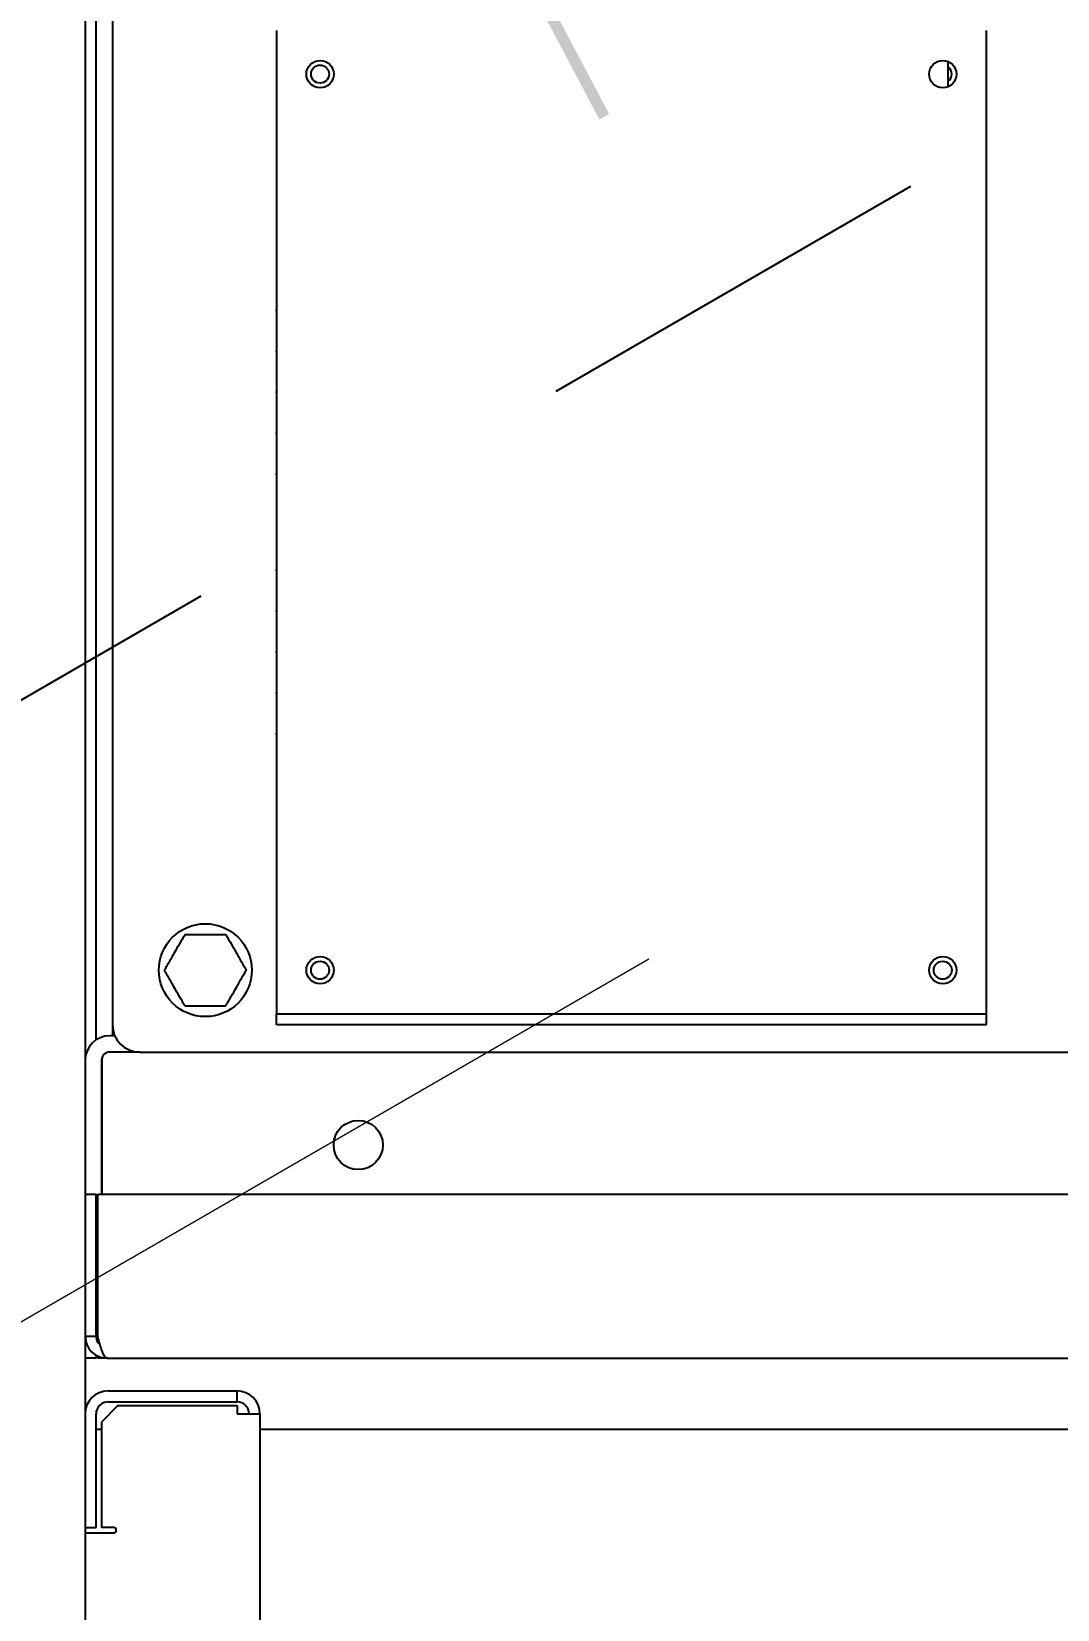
# Model space of a CAD drawing. Header units: inches. Extents: x -347369 to -260369, y 119522 to 149869.
# Drawn here: x -284936.5 to -284748.7, y 139001.7 to 139290.4 of the extents above; entities that cross this region are included whole.
import ezdxf

# ---------------------------------------------------------------- set-up
doc = ezdxf.new("R2010")
doc.units = ezdxf.units.IN
doc.header["$LTSCALE"] = 300
doc.linetypes.add('CENTRO', pattern=[2, 1.25, -0.25, 0.25, -0.25])
doc.linetypes.add('NASCOSTA', pattern=[0.375, 0.25, -0.125])
for name, color, linetype in [('ASSI', 254, 'CENTRO'), ('MACCHINA', 40, 'Continuous'), ('QUOTE', 7, 'Continuous')]:
    doc.layers.add(name, color=color, linetype=linetype)
doc.styles.get("Standard").update_dxf_attribs({"font": 'romans.shx'})
doc.dimstyles.new('sc1a100', dxfattribs={"dimscale": 100, "dimtxt": 3, "dimasz": 3, "dimexe": 0, "dimexo": 0, "dimgap": 1, "dimtad": 1, "dimzin": 12, "dimdsep": 46, "dimtxsty": 'Standard', "dimblk": 'CLOSEDBLANK', "dimcen": 1, "dimclrd": 253, "dimclre": 253, "dimclrt": 2, "dimadec": 0, "dimazin": 3, "dimtfac": 1, "dimtmove": 0, "dimatfit": 1, "dimldrblk": 'CLOSEDBLANK', "dimfxl": 1, "dimtolj": 1, "dimtzin": 0, "dimarcsym": 0})
doc.dimstyles.new('sc1a100_pollici', dxfattribs={"dimscale": 100, "dimtxt": 3, "dimasz": 3, "dimexe": 0, "dimexo": 0, "dimgap": 1, "dimtad": 1, "dimzin": 12, "dimdsep": 46, "dimtxsty": 'Standard', "dimblk": 'CLOSEDBLANK', "dimcen": 1, "dimclrd": 253, "dimclre": 253, "dimclrt": 2, "dimadec": 0, "dimazin": 3, "dimtfac": 1, "dimtmove": 0, "dimatfit": 1, "dimldrblk": 'CLOSEDBLANK', "dimfxl": 1, "dimtolj": 1, "dimtzin": 0, "dimarcsym": 0})

# ---------------------------------------------------------------- blocks, each defined once
blk = doc.blocks.new('_ClosedBlank')
at = {"color": 0, "linetype": 'ByBlock', "lineweight": -2}
for p, q in [((-1, 0.1666666666666667), (0, 0)), ((-1, 0.1666666666666667), (-1, -0.1666666666666667)), ((0, 0), (-1, -0.1666666666666667))]:
    blk.add_line(p, q, dxfattribs=at)
blk = doc.blocks.new('*D10')
at = {"layer": 'Defpoints', "color": 0, "transparency": 16777216}
for p in [(-300380.1665801618, 144199.6558577591), (-282330.1662940595, 140899.6558577589), (-300380.1665801618, 139125.6251859243)]:
    blk.add_point(p, dxfattribs=at)
at = {"layer": 'QUOTE', "color": 253, "lineweight": -2, "transparency": 16777216}
for p, q in [((-300380.1665801618, 139125.6251859243), (-300380.1665801618, 144199.6558577591)), ((-282630.1662940595, 144199.6558577591), (-300080.1665801618, 144199.6558577591)), ((-282330.1662940595, 140899.6558577589), (-282330.1662940595, 144199.6558577591))]:
    blk.add_line(p, q, dxfattribs=at)
at = {"layer": 'QUOTE', "color": 253, "lineweight": -2, "transparency": 16777216, "xscale": 300, "yscale": 300, "zscale": 300, "rotation": 180}
blk.add_blockref('_ClosedBlank', (-300380.1665801618, 144199.6558577591), dxfattribs=at)
at = {"layer": 'QUOTE', "color": 253, "lineweight": -2, "transparency": 16777216, "xscale": 300, "yscale": 300, "zscale": 300}
blk.add_blockref('_ClosedBlank', (-282330.1662940595, 144199.6558577591), dxfattribs=at)
at = {"layer": 'QUOTE', "color": 2, "transparency": 16777216, "char_height": 300, "attachment_point": 5}
for s, insert in [('\\A1;18050', (-291355.1664371107, 144449.6558577591)), ('\\A1;[59\'-2 5/8"]', (-291355.1664371107, 143871.0844291877))]:
    blk.add_mtext(s, dxfattribs=dict(at, insert=insert))
blk = doc.blocks.new('*D27')
at = {"layer": 'Defpoints', "color": 0, "transparency": 16777216}
for p in [(-285230.1662940595, 140399.6558577591), (-284017.7307287613, 139699.655857759), (-287395.2298035208, 137749.6558577589), (-287103.2006463452, 136767.4604393702), (-285230.1662940595, 136499.655857759)]:
    blk.add_point(p, dxfattribs=at)
at = {"layer": 'QUOTE', "color": 253, "lineweight": -2, "transparency": 16777216}
for p, q in [((-287395.2298035208, 137749.6558577589), (-287753.6986503091, 137542.6937725696)), ((-285230.1662940595, 136499.655857759), (-285230.1662940595, 136085.7316873802))]:
    blk.add_line(p, q, dxfattribs=at)
blk.add_arc((-285230.1662940595, 138999.655857759), 2913.924170378776, 215.9014350610591, 264.098564938941, dxfattribs=at)
at = {"layer": 'QUOTE', "color": 253, "lineweight": -2, "transparency": 16777216, "xscale": 300, "yscale": 300, "zscale": 300}
for p, rotation in [((-287753.6986503091, 137542.6937725696), 122.9507175305296), ((-285230.1662940595, 136085.7316873802), 357.0492824694705)]:
    blk.add_blockref('_ClosedBlank', p, dxfattribs=dict(at, rotation=rotation))
at = {"layer": 'QUOTE', "color": 2, "transparency": 16777216, "insert": (-286562.128379249, 136692.6298524556), "char_height": 300, "attachment_point": 5, "rotation": 330.00000000000006}
blk.add_mtext('\\A1;60°', dxfattribs=at)
blk = doc.blocks.new('*D37')
at = {"layer": 'Defpoints', "color": 0, "transparency": 16777216}
for p in [(-285230.1662940595, 140399.6558577591), (-286220.1157877208, 139989.6053514202), (-283462.3993410933, 137231.8889047927), (-285230.1662940595, 136499.655857759), (-284473.382269545, 136175.2994279141)]:
    blk.add_point(p, dxfattribs=at)
at = {"layer": 'QUOTE', "color": 253, "lineweight": -2, "transparency": 16777216}
for p, q in [((-283462.3993410933, 137231.8889047927), (-283162.5938887292, 136932.0834524287)), ((-285230.1662940595, 136499.655857759), (-285230.1662940595, 136075.6669209525))]:
    blk.add_line(p, q, dxfattribs=at)
blk.add_arc((-285230.1662940595, 138999.6558577589), 2923.988936806411, 275.881103636428, 309.1188963635714, dxfattribs=at)
at = {"layer": 'QUOTE', "color": 253, "lineweight": -2, "transparency": 16777216, "xscale": 300, "yscale": 300, "zscale": 300}
for p, rotation in [((-283162.5938887292, 136932.0834524287), 42.0594481817856), ((-285230.1662940595, 136075.6669209525), 182.9405518182139)]:
    blk.add_blockref('_ClosedBlank', p, dxfattribs=dict(at, rotation=rotation))
at = {"layer": 'QUOTE', "color": 2, "transparency": 16777216, "insert": (-284206.8750296162, 136529.2122088819), "char_height": 300, "attachment_point": 5, "rotation": 22.499999999999773}
blk.add_mtext('\\A1;45°', dxfattribs=at)
blk = doc.blocks.new('A$Cda148bbc')
at = {"layer": 'MACCHINA', "lineweight": 0}
h = blk.add_hatch(color=5, dxfattribs=at)
edge = h.paths.add_edge_path(flags=0)
edge.add_line((-93.55669502741375, 1228.823961723659), (-87.55209318103562, 1228.823961723659))
edge.add_line((-87.55209318103562, 1228.823961723659), (-87.59897821451295, 1230.831601398746))
edge.add_line((-87.59897821451295, 1230.831601398746), (-93.60358006089109, 1230.831601398746))
edge.add_ellipse((-93.65515359771598, 1233.040005041341), major_axis=(2.174184097174322, -0.7071961222951278), ratio=0.9622501868990619, start_angle=198.6768081421314, end_angle=288.676808142122, ccw=False)
edge.add_line((-95.93276119461825, 1233.040005041341), (-96.20469438878627, 1244.684315156845))
edge.add_ellipse((-100.5528543465089, 1244.684315156845), major_axis=(-4.150715094605772, 1.350101688018051), ratio=0.9622501868990622, start_angle=198.676808142121, end_angle=288.676808142119)
edge.add_line((-100.6513129168106, 1248.900358474526), (-130.2602116765388, 1248.900358474528))
edge.add_ellipse((-130.1617531062366, 1244.684315156846), major_axis=(-4.150715094605704, 1.350101688018028), ratio=0.9622501868990622, start_angle=288.6768081421251, end_angle=378.6768081421325)
edge.add_line((-134.5099130639592, 1244.684315156846), (-117.9677377506309, 536.3404150200777))
edge.add_ellipse((-113.6158222533982, 536.1796010126213), major_axis=(3.374530304555708, -2.9230567474916), ratio=0.9407558992420822, start_angle=220.5020191683753, end_angle=250.5020191683597)
edge.add_line((-117.3343375586637, 534.1626845217502), (-77.89045556482006, 467.6721642487855))
edge.add_ellipse((-74.17194025955496, 469.6890807396567), major_axis=(3.374530304555966, -2.92305674749183), ratio=0.9407558992420819, start_angle=250.5020191683651, end_angle=400.5020191683511)
edge.add_line((-69.82002476232219, 469.5282667321985), (-70.07873650053443, 480.6064277469432))
edge.add_ellipse((-67.79916171627019, 480.522191838274), major_axis=(-1.767611111909826, 1.531124962971502), ratio=0.9407558992420828, start_angle=-49.49798083165052, end_angle=40.50201916833947, ccw=False)
edge.add_line((-67.85191359961073, 482.7810528452028), (-39.04637768935299, 481.7166172720281))
edge.add_line((-39.04637768935299, 481.7166172720281), (-39.09433394693542, 483.770127278327))
edge.add_line((-39.09433394693542, 483.770127278327), (-67.89986985719315, 484.8345628515012))
edge.add_ellipse((-67.79916171627019, 480.522191838274), major_axis=(-3.374530304555516, 2.923056747491391), ratio=0.9407558992420827, start_angle=310.5020191683528, end_angle=400.5020191683413)
edge.add_line((-72.1510772135025, 480.6830058457326), (-71.89236547529026, 469.6048448309875))
edge.add_ellipse((-74.17194025955496, 469.6890807396567), major_axis=(1.767611111910286, -1.531124962971927), ratio=0.9407558992420819, start_angle=-109.49798083164029, end_angle=40.50201916834618, ccw=False)
edge.add_line((-76.11973399088447, 468.6326006730096), (-115.5636159847277, 535.1231209459738))
edge.add_ellipse((-113.6158222533982, 536.1796010126213), major_axis=(1.767611111910027, -1.531124962971701), ratio=0.9407558992420824, start_angle=220.50201916837, end_angle=250.50201916836528, ccw=False)
edge.add_line((-115.8953970376629, 536.2638369212891), (-132.4393607031388, 1244.684315156846))
edge.add_ellipse((-130.1617531062366, 1244.684315156846), major_axis=(-2.17418409717438, 0.7071961222951462), ratio=0.962250186899062, start_angle=-71.32319185786702, end_angle=18.676808142124685, ccw=False)
edge.add_line((-130.2133266430619, 1246.892718799441), (-100.6044278833333, 1246.89271879944))
edge.add_ellipse((-100.5528543465089, 1244.684315156845), major_axis=(-2.174184097174449, 0.7071961222951688), ratio=0.962250186899062, start_angle=198.6768081421034, end_angle=288.6768081421107, ccw=False)
edge.add_line((-98.27524674960614, 1244.684315156844), (-98.00331355543858, 1233.040005041341))
edge.add_ellipse((-93.65515359771598, 1233.040005041341), major_axis=(4.15071509460565, -1.350101688018011), ratio=0.962250186899062, start_angle=198.6768081421294, end_angle=288.6768081421249)
at = {"layer": 'ASSI'}
blk.add_line((0, -2400.000000000029), (0, 1399.999999999971), dxfattribs=at)
at = {"layer": 'MACCHINA', "color": 8, "linetype": 'NASCOSTA', "lineweight": 5, "ltscale": 2.5}
blk.add_line((98.55187570574344, 693.9400339497552), (98.55187570564885, -1243.493307935776), dxfattribs=at)
blk.add_circle((0, -2.91038304567337e-11), 749.9999999999886, dxfattribs=at)
blk = doc.blocks.new('A$Cad528b1c')
at = {"layer": 'MACCHINA'}
for p, q in [((303.50000000004, 783.0364039457345), (303.4999999999345, -1446.036403945833)), ((305.5, 106.2416573867449), (305.5000000000218, 551.7583426131823)), ((308.4999999999964, 550.9999999999709), (308.4999999999964, 106.9999999999709)), ((308.5000272884572, 549.0000168809383), (308.5000272884572, 109.0000168809383)), ((338.5000272884572, 291.0000168809347), (338.5000272884572, 111.0000168809347)), ((468.5000272884572, 111.0000168809347), (468.5000272884572, 291.0000168809347)), ((461.5000272884536, 280.7087290334566), (461.5000272884536, 285.2913047284128)), ((338.5000272884572, 239.7500168809347), (338.369180252037, 239.7500168809347)), ((338.5000272884572, 232.2500168809347), (338.3681903453435, 232.2500168809347)), ((338.5000272884572, 224.7500168809347), (338.3680281302732, 224.7500168809347)), ((338.5000272884572, 217.2500168809347), (338.368022258066, 217.2500168809347)), ((338.5000272884572, 209.7500168809347), (338.3686052474732, 209.7500168809347)), ((338.3688274182277, 192.2500168809347), (338.5000272884572, 192.2500168809347)), ((338.3680222572511, 184.7500168809347), (338.5000272884572, 184.7500168809347)), ((338.3680251847545, 177.2500168809347), (338.5000272884572, 177.2500168809347)), ((338.3681903475226, 169.7500168809347), (338.5000272884572, 169.7500168809347)), ((338.369185372525, 162.2500168753359), (338.5000272884572, 162.2500168753359)), ((338.5000272884572, 109.0000168809383), (338.5000272884572, 111.0000168809347)), ((338.5000272884572, 111.0000168809347), (468.5000272884572, 111.0000168809347)), ((468.5000272884572, 109.0000168809383), (468.5000272884572, 111.0000168809347)), ((308.9174589609938, 106.9999999999709), (307.9999999999964, 106.9999999999709)), ((468.5000272884572, 109.0000168809383), (338.5000272884572, 109.0000168809383)), ((313.5000272884572, 103.9999999999709), (307.9999999999964, 103.9999999999709)), ((313.5000272884572, 104.0000168809383), (653.5000272884572, 104.0000168809383)), ((306.4999999999964, 102.4999999999709), (306.4999999999964, 81.9999999999709)), ((306.5938880855174, 103.0033881362433), (306.5707106781156, 102.4999999999709)), ((306.5707106781156, 102.4999999999709), (306.5707106781156, 77.9999999999527)), ((306.4999999999964, 81.9999999999709), (306.4999999999964, 77.9999999999527)), ((303.5, 77.99999999995634), (305.5, 77.99999999995634)), ((305.4999999999964, 51.99999999995634), (305.5, 77.99999999995634)), ((305.7999999999956, 51.99999999995271), (305.7999999999956, 77.9999999999527)), ((305.7999999999956, 77.9999999999527), (694.1999999999971, 77.99999999993815)), ((305.7999999999956, 76.9999999999709), (305.4999999999964, 76.9999999999709)), ((303.4999999999964, 51.99999999995634), (305.4999999999964, 51.99999999995634)), ((305.7999999999956, 50.94643462467138), (305.7999999999956, 51.99999999995271)), ((305.4999999999964, 47.99999999995271), (303.4999999999964, 47.99999999995271)), ((305.5852440981289, 48.5599288925805), (305.4999999999964, 47.99999999995271)), ((305.4999999999964, 48.53589838481639), (305.4999999999964, 47.99999999995271)), ((305.7999999999956, 47.99999999995271), (305.7999999999956, 48.37922660190816)), ((307.5, 47.99999999995271), (305.7999999999956, 47.99999999995271)), ((307.4999999999964, 47.99999999995271), (692.4999999999964, 47.99999999993815)), ((307.7000000000007, 41.99999999994543), (331.3000000000029, 41.99999999994543)), ((331.3000000000029, 39.99999999994543), (331.3000000000029, 41.99999999994543)), ((305.5, 16.99999999994543), (305.5, 37.7999999999447)), ((309.5, 39.2999999999447), (306.5, 36.2999999999447)), ((307.7000000000007, 39.99999999994543), (331.3000000000029, 39.99999999994543)), ((309.5, 39.2999999999447), (331.3000000000029, 39.2999999999447)), ((331.3000000000029, 39.2999999999447), (331.3000000000029, 37.7999999999447)), ((331.3000000000029, 37.7999999999447), (335.5, 37.7999999999447)), ((335.5, 37.7999999999447), (335.4999999999782, -548.8000000000575)), ((305.5, 34.9999999999709), (306.5000000000073, 34.9999999999709)), ((306.5, 36.2999999999447), (306.5, 16.99999999994543)), ((335.5, 34.9999999999709), (1110, 34.9999999999709)), ((303.5, 16.99999999994543), (305.5, 16.99999999994543)), ((303.5, 15.99999999994543), (307.7000000000007, 15.99999999994543)), ((308.7000000000007, 16.99999999994543), (306.5, 16.99999999994543)), ((307.7000000000007, 15.99999999994543), (308.7000000000007, 15.99999999994543))]:
    blk.add_line(p, q, dxfattribs=at)
for centre, radius in [((346.5000272884572, 283.0000168809347), 2.5), ((346.5000272884572, 283.0000168809347), 1.649999999999864), ((460.5000272884572, 283.0000168809347), 2.5), ((325.5, 118.9999999999709), 8.5), ((346.5000272884572, 119.0000168809347), 2.500000000000455), ((460.5000272884572, 119.0000168809347), 2.500000000000455), ((346.5000272884572, 119.0000168809347), 1.649999999999864), ((460.5000272884572, 119.0000168809347), 1.649999999999864), ((353.4999999999964, 86.9999999999709), 4.499999999999773)]:
    blk.add_circle(centre, radius, dxfattribs=at)
for centre, radius, start, end in [((460.5000272884572, 283.0000168809347), 1.649999999999912, 0, 52.69479903419468), ((460.5000272884572, 283.0000168809347), 1.649999999999636, 307.3052009658053, 0), ((307.9999999999964, 102.4999999999709), 4.5, 90, 180), ((313.5000272884572, 109.0000168809383), 4.999999999999773, 180, 270), ((307.9999999999964, 102.4999999999709), 1.5, 90, 180), ((307.7000000000007, 37.7999999999447), 4.200000000000273, 90, 180), ((331.3000000000029, 37.7999999999447), 4.200000000000728, 0, 90), ((307.7000000000007, 37.7999999999447), 2.199999999999818, 90, 180), ((331.3000000000029, 37.7999999999447), 2.200000000000273, 0, 90), ((308.7000000000007, 16.49999999994543), 0.5000000000004547, 270, 90)]:
    blk.add_arc(centre, radius, start, end, dxfattribs=at)
for points, knots in [([(321.7472249999992, 125.4999969693454), (321.7430275978477, 125.4927268555584), (321.7346481519307, 125.4782132294968), (321.6623471167914, 125.3529841631935), (321.5057153386733, 125.0816899654164), (321.0545977109068, 124.3003313139307), (320.3697008078052, 123.1140550798118), (319.6308747223738, 121.8343707618915), (319.0125569541196, 120.7634129720536), (318.574870570068, 120.00531791709), (318.2660058885376, 119.4703485960163), (318.1119133968168, 119.2034525712916), (318.0222423165251, 119.0481377042561), (317.9960343631465, 119.0027441974416), (317.994709977098, 119.0004502935226), (317.9944499999983, 118.9999999999709)], [0, 0, 0, 0, 0.02761650975287253, 0.05513197006434709, 0.09993163134049504, 0.1763648017031647, 0.3968215465875787, 0.5743356941023093, 0.6964242493774783, 0.8316880844101028, 0.882386436183166, 0.9334042860572082, 0.9655455795817209, 0.9932365941300283, 1, 1, 1, 1]), ([(321.7472249999992, 125.4999969693454), (321.7554472630909, 125.4999969693454), (321.7717991066274, 125.4999969693454), (321.9132085448873, 125.4999969693454), (322.2206143036565, 125.4999969693454), (323.1011576525343, 125.4999969693454), (324.2594687160527, 125.4999969693454), (325.6284261080582, 125.4999969693454), (326.8383674724682, 125.4999969693454), (327.8953672195603, 125.4999969693454), (328.6122642584814, 125.4999969693454), (328.9596234460441, 125.4999969693454), (329.1784241233327, 125.4999969693454), (329.2486539916717, 125.4999969693454), (329.2521454699163, 125.4999969693454), (329.2527749999972, 125.4999969693454)], [0, 0, 0, 0, 0.02734959898788427, 0.05439090895642017, 0.09879760995202706, 0.1742389098595551, 0.3889256766492785, 0.4997945751270333, 0.655902036932529, 0.8141568522356938, 0.8694716149440929, 0.925124357421512, 0.9586851131463637, 0.9925507300180915, 1, 1, 1, 1]), ([(329.2527749999972, 125.4999969693454), (329.2569724021523, 125.4927268555584), (329.2653518480656, 125.4782132294968), (329.337652883205, 125.3529841631935), (329.4942846613194, 125.0816899654164), (329.9454022890895, 124.3003313139307), (330.6302991921912, 123.1140550798118), (331.3691252776225, 121.8343707618915), (331.9874430458731, 120.7634129720536), (332.425129429932, 120.00531791709), (332.7339941114587, 119.4703485960199), (332.8880866031795, 119.2034525712916), (332.9777576834713, 119.0481377042561), (333.0039656368499, 119.0027441974416), (333.0052900228984, 119.0004502935226), (333.005549999998, 118.9999999999709)], [0, 0, 0, 0, 0.02761650975284872, 0.05513197006432163, 0.09993163134051791, 0.1763648017031913, 0.3968215465875556, 0.5743356941023517, 0.6964242493775199, 0.8316880844100939, 0.8823864361831848, 0.9334042860571863, 0.9655455795817186, 0.9932365941300279, 1, 1, 1, 1]), ([(321.7472249999992, 112.5000030305964), (321.7430275978477, 112.5072731443834), (321.7346481519307, 112.5217867704487), (321.6623471167914, 112.647015836752), (321.5057153386733, 112.918310034529), (321.0545977109068, 113.6996686860111), (320.3697008078016, 114.8859449201336), (319.6308747223738, 116.165629238054), (319.0125569541196, 117.2365870278918), (318.574870570068, 117.9946820828554), (318.2660058885376, 118.5296514039255), (318.1119133968168, 118.7965474286539), (318.0222423165251, 118.9518622956894), (317.9960343631465, 118.9972558025038), (317.994709977098, 118.9995497064228), (317.9944499999983, 118.9999999999709)], [0, 0, 0, 0, 0.02761650975284908, 0.05513197006431693, 0.09993163134049926, 0.1763648017031222, 0.3968215465875334, 0.5743356941023129, 0.6964242493774601, 0.8316880844100416, 0.8823864361831433, 0.933404286057195, 0.9655455795817186, 0.9932365941300282, 1, 1, 1, 1]), ([(329.2527749999972, 112.5000030305964), (329.2569724021523, 112.5072731443834), (329.2653518480656, 112.5217867704487), (329.337652883205, 112.647015836752), (329.4942846613194, 112.918310034529), (329.9454022890895, 113.6996686860111), (330.6302991921912, 114.8859449201336), (331.3691252776225, 116.165629238054), (331.9874430458731, 117.2365870278918), (332.425129429932, 117.9946820828554), (332.7339941114587, 118.5296514039255), (332.8880866031795, 118.7965474286539), (332.9777576834713, 118.9518622956894), (333.0039656368499, 118.9972558025038), (333.0052900228984, 118.9995497064228), (333.005549999998, 118.9999999999709)], [0, 0, 0, 0, 0.02761650975284844, 0.05513197006432344, 0.09993163134044199, 0.1763648017031784, 0.3968215465875495, 0.5743356941023092, 0.6964242493774606, 0.8316880844101294, 0.882386436183199, 0.9334042860571934, 0.9655455795817175, 0.9932365941300281, 1, 1, 1, 1]), ([(321.7472249999992, 112.5000030305964), (321.7554472630945, 112.5000030305964), (321.7717991066274, 112.5000030305964), (321.9132085448873, 112.5000030305964), (322.2206143036565, 112.5000030305964), (323.1011576525343, 112.5000030305964), (324.2594687160527, 112.5000030305964), (325.6284261080582, 112.5000030306001), (326.8383674724682, 112.5000030305964), (327.8953672195603, 112.5000030306001), (328.6122642584814, 112.5000030305964), (328.9596234460441, 112.5000030305964), (329.1784241233327, 112.5000030306001), (329.2486539916717, 112.5000030305964), (329.2521454699163, 112.5000030305964), (329.2527749999972, 112.5000030305964)], [0, 0, 0, 0, 0.02734959898785972, 0.05439090895639665, 0.09879760995200526, 0.1742389098595302, 0.3889256766492722, 0.4997945751270119, 0.6559020369325128, 0.8141568522356987, 0.8694716149440841, 0.9251243574215053, 0.9586851131463624, 0.9925507300180915, 1, 1, 1, 1]), ([(305.4999999999964, 51.99999999995634), (305.53285846164, 51.7422993192522), (305.5985753849236, 51.22689795784754), (305.9087741396725, 50.69091264954477), (306.1767918620462, 50.5230162928674), (306.2238022001984, 50.493567253332)], [0, 0, 0, 0, 0.4519346373808679, 0.9038692747617995, 0.9999999999999999, 0.9999999999999999, 0.9999999999999999, 0.9999999999999999]), ([(307.4999999999964, 47.99999999995271), (307.373907209927, 48.04749510881084), (307.121706124075, 48.14249116702922), (306.7433436207793, 48.88141450644616), (306.3651772188314, 49.96205164955973), (306.0499681275032, 51.07624346450029), (305.8621949683184, 51.77015866365764), (305.7999999999956, 51.99999999995271)], [0, 0, 0, 0, 0.2224348419892491, 0.4448970369453708, 0.667359337324345, 0.889821444306935, 1, 1, 1, 1])]:
    blk.add_open_spline(points, degree=3, knots=knots, dxfattribs=at)
blk.add_open_spline([(303.4999999999964, 51.99999999995634), (303.5601262911478, 51.47585182472903), (303.6803788734469, 50.42755547428169), (304.605375725936, 49.10537572589237), (305.9275554743217, 48.18037887340324), (306.9758518247727, 48.0601262911041), (307.4999999999964, 47.99999999995634)], degree=3, dxfattribs=at)

msp = doc.modelspace()

# ---------------------------------------------------------------- block references
for p, rotation in [((-285230.1662940596, 138999.6558577591), 45), ((-285230.1662940595, 138999.655857759), 299.9999999999999)]:
    msp.add_blockref('A$Cda148bbc', p, dxfattribs=dict(rotation=rotation))
msp.add_blockref('A$Cad528b1c', (-285230.1662940595, 138999.6558577591))

# ---------------------------------------------------------------- dimensions: what is measured, and where the dimension line sits
at = {"layer": 'QUOTE'}
dim = msp.add_linear_dim(base=(-300380.1665801618, 144199.6558577591), p1=(-282330.1662940595, 140899.6558577589), p2=(-300380.1665801618, 139125.6251859243), dimstyle='sc1a100_pollici', override={"dimpost": '\\X'}, dxfattribs=at)
dim.commit()
dim.dimension.update_dxf_attribs({"geometry": '*D10', "text_midpoint": (-291355.1664371107, 144199.6558577591), "dimtype": 160})
for base, line2, picture, middle in [((-287103.2006463452, 136767.4604393702), ((-287395.2298035208, 137749.6558577589), (-284017.7307287613, 139699.655857759)), '*D27', (-286562.128379249, 136692.6298524555)), ((-284473.382269545, 136175.2994279141), ((-283462.3993410933, 137231.8889047927), (-286220.1157877208, 139989.6053514202)), '*D37', (-284206.8750296162, 136529.2122088819))]:
    dim = msp.add_angular_dim_2l(base=base, line1=((-285230.1662940595, 136499.655857759), (-285230.1662940595, 140399.6558577591)), line2=line2, dimstyle='sc1a100', dxfattribs=at)
    dim.commit()
    dim.dimension.update_dxf_attribs({"geometry": picture, "text_midpoint": middle})

doc.saveas('drawing.dxf')
